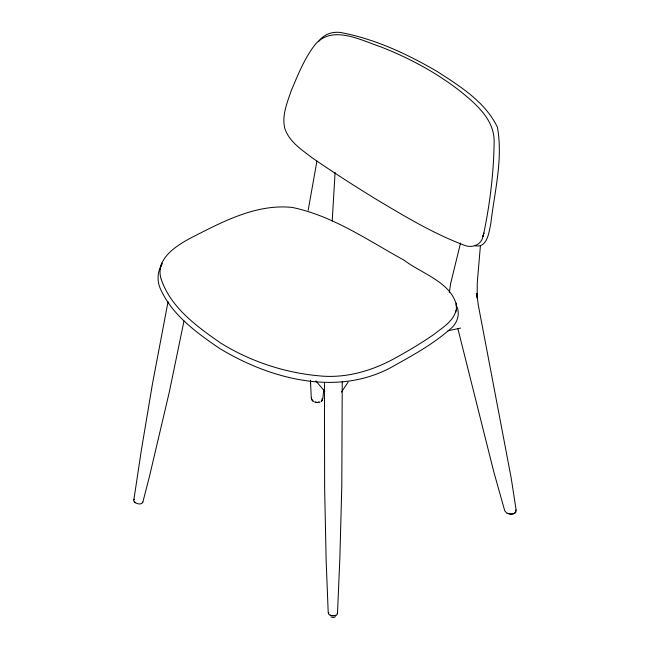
<?xml version="1.0" encoding="UTF-8"?>
<svg xmlns="http://www.w3.org/2000/svg" width="650" height="650" viewBox="0 0 650 650"><rect width="100%" height="100%" fill="white"/><g stroke="black" fill="none" stroke-linecap="round" stroke-linejoin="round"><path stroke-width="0.97" d="M342.241 381.964L341.803 486.013L339.836 558.886L337.496 613.08M456.219 303.119L456.43 309.01L455.683 312.423M456.544 305.411C450.808 281.864 421.411 273.536 404.072 260.179C368.038 240.419 332.971 215.849 292.151 207.415C255.604 203.653 221.471 222.341 189.954 238.396C175.354 246.407 155.407 259.106 160.981 278.679M332.191 221.033L335.108 172.364M449.329 292.459L450.637 283.522L460.566 243.027M515.856 511.136C515.288 514.881 509.811 514.621 507.154 513.281M322.782 398.881L323.716 389.781M480.415 245.806L477.262 282.766L477.181 298.131L476.872 293.459L478.238 304.809L511.225 478.213L516.173 510.258M308.173 210.267L316.899 161.216M142.748 502.052L142.634 502.686C140.822 504.904 137.248 503.888 135.159 502.564A5.07 2.811 10.9 0 1 133.754 500.492L141.416 449.873L152.466 383.833L168.033 301.779M183.991 320.946L169.349 391.901L149.492 476.32L142.846 502.149M311.512 397.946L311.537 399.685L313.04 401.253M160.217 269.149L161.679 263.128L161.403 264.274M455.886 311.049C452.855 321.734 442.138 327.827 433.981 334.384C422.037 342.68 409.541 350.155 396.817 357.199C372.97 370.744 345.589 378.844 318.004 375.733C283.741 372.491 250.209 361.246 220.903 343.2C197.121 326.706 170.674 307.678 161.192 279.102M456.162 310.554L456.332 309.896M483.738 233.578C490.003 203.442 493.748 172.559 494.146 141.765C494.431 119.974 476.686 104.569 461.216 92.007C437.003 72.849 409.5 58.118 380.811 46.865C360.945 40.276 332.028 24.391 315.023 44.704C304.411 58.411 297.984 74.823 291.241 90.642C287.202 102.651 281.637 115.586 284.814 128.448C289.209 141.757 301.673 149.76 312.244 157.844C332.678 171.998 353.624 185.388 374.774 198.437C403.414 215.564 432.218 233.057 463.515 244.936C471.356 248.544 481.561 245.44 482.974 236.113M162.264 263.738C157.714 270.782 156.739 279.793 159.908 287.584L160.006 287.885C171.486 314.535 196.097 332.369 219.342 348.254L219.562 348.4C270.928 379.6 339.812 397.613 394.924 365.284C413.709 354.786 432.754 344.216 449.061 330.054C457.064 324.374 461.142 313.641 455.967 304.874M341.453 392.072L348.14 382.127M321.588 401.131L322.059 398.816M318.508 41.714C323.375 34.499 332.126 31.306 340.6 32.516C375.099 38.943 407.412 54.056 437.523 71.711C460.273 86.401 485.363 102.017 497.413 127.237C503.181 159.047 494.577 191.709 490.815 223.373C489.076 231.644 487.516 248.463 475.061 245.724M133.868 499.85L134.282 499.314M328.738 612.495L328.526 614.023L329.842 614.965A5.07 2.234 1.2 0 0 333.206 615.639L336.318 615.152L337.342 614.274L337.179 613.226M335.489 616.704L333.564 617.5L330.899 616.939M321.116 401.619L322.554 400.164L322.53 398.434M318.988 402.041L317.452 402.569L315.323 402.163M335.879 615.412L333.141 615.851L330.233 615.258M319.946 402.106L317.086 402.472L314.462 401.936M447.964 330.842L460.622 328.071M313.373 401.399L311.797 399.149M135.452 502.799L134.388 501.613M315.851 380.9L324.805 391.463M515.913 509.892L515.726 512.403L513.801 513.614L510.973 514.069L506.764 513.094L504.717 510.738L493.805 471.884L457.811 328.421M328.217 612.844L326.146 560.406L324.642 488.686L324.439 382.298M310.464 380.25L310.602 383.703M311.309 398.385L310.464 380.819M483.86 233.163L482.836 236.543L483.86 233.163"/></g></svg>
